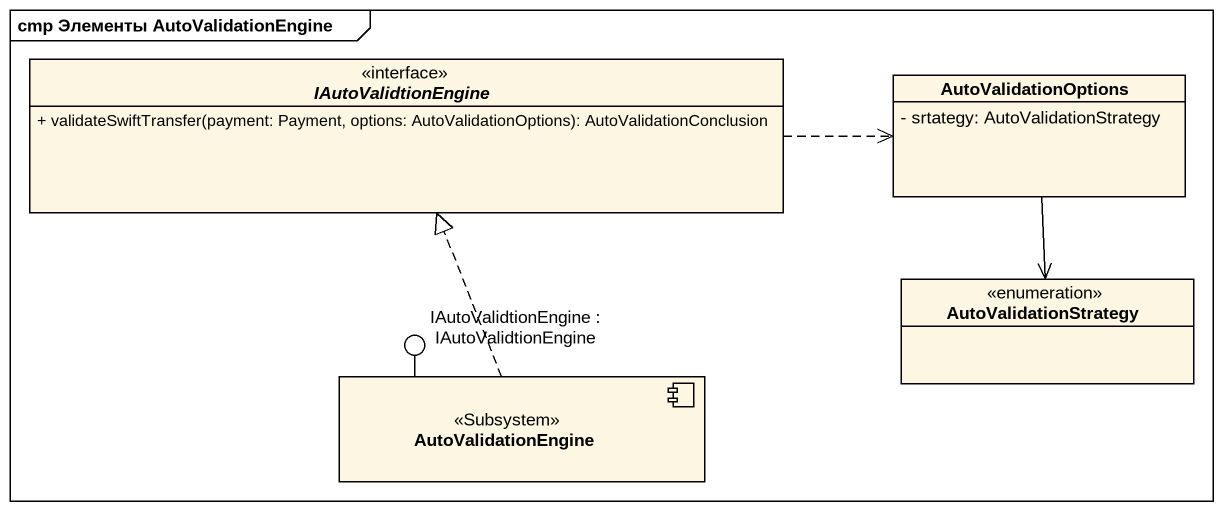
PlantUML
@startuml
mainframe cmp Элементы AutoValidationEngine
allowmixing
hide circle
hide empty members
skinparam classAttributeIconSize 0
interface IAutoValidtionEngine {
  + validateSwiftTransfer(payment: Payment, options: AutoValidationOptions): AutoValidationConclusion
}
class AutoValidationOptions {
  - srtategy: AutoValidationStrategy
}
() "IAutoValidtionEngine : IAutoValidtionEngine" as IAutoValidtionEngine_2
enum AutoValidationStrategy
component AutoValidationEngine <<Subsystem>>
AutoValidationEngine -up- IAutoValidtionEngine_2
IAutoValidtionEngine .right.> AutoValidationOptions
AutoValidationOptions --> AutoValidationStrategy
AutoValidationEngine .up.|> IAutoValidtionEngine
@enduml
